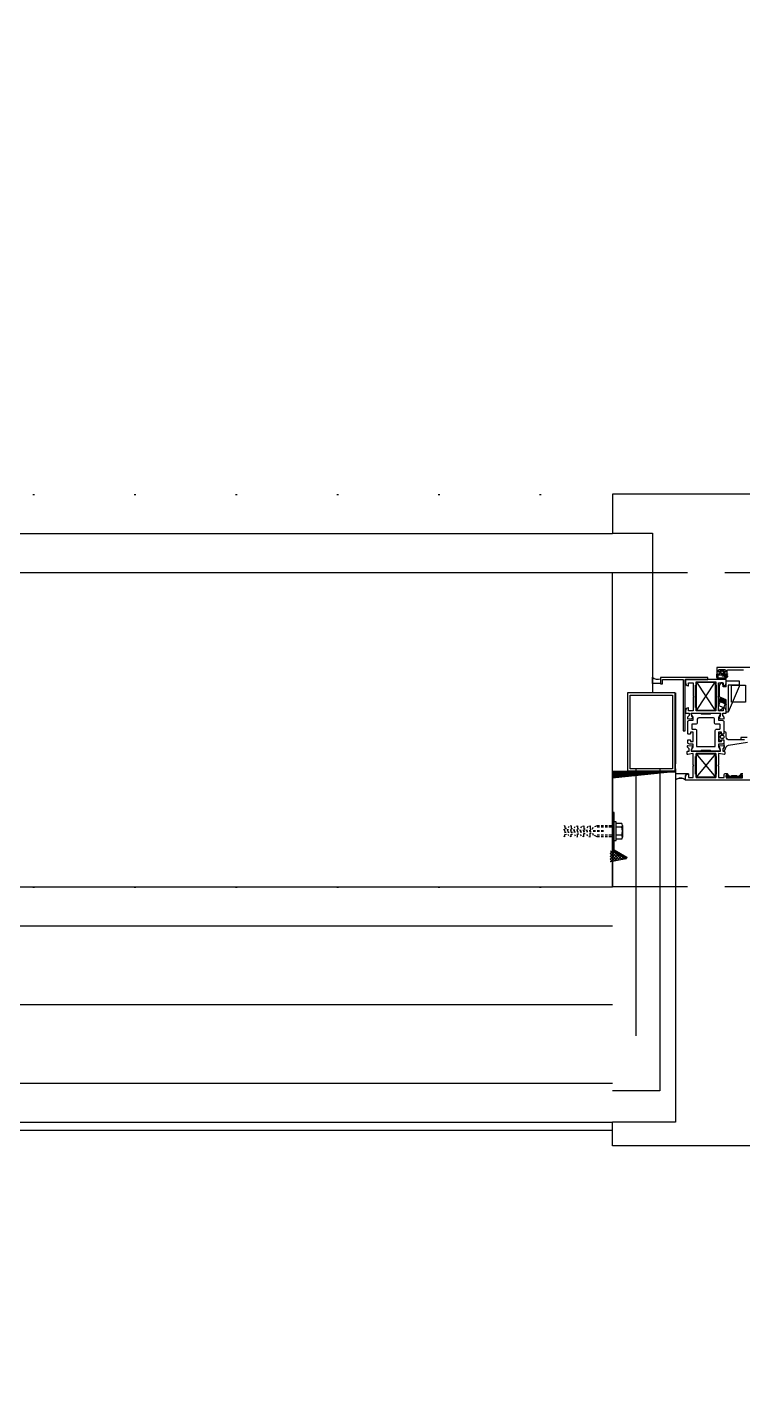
# Model space of a CAD drawing. Header units: inches. Extents: x 21 to 32698, y 13 to 3712.
# Drawn here: x 17144.5 to 17190, y 979.5 to 1066.8 of the extents above; entities that cross this region are included whole.
import ezdxf

# ---------------------------------------------------------------- set-up
doc = ezdxf.new("R2010")
doc.units = ezdxf.units.IN
doc.header["$MEASUREMENT"] = 0
doc.set_wipeout_variables(frame=1)
for name, pattern in [('DOT', [6.349999999999998, 0, -6.349999999999998]), ('HIDDEN', [9.524999999999995, 6.349999999999998, -3.174999999999998]), ('IMPORT-HIDDEN2', [47.625, 31.75, -15.875])]:
    doc.linetypes.add(name, pattern=pattern)
for name, color, linetype, lineweight in [('Z_MİM_-KM-BEAM-RAY', 8, 'DOT', 25), ('Z_MİM_-KM-GLAZ', 8, 'Continuous', 25), ('Z_MİM_-KM-GLAZ-CURT', 8, 'Continuous', 25), ('Z_MİM_-KM-IZO-THERMAL', 8, 'Continuous', 25), ('Z_MİM_-KM-IZO-THERMAL-ROCKWOOL', 8, 'BATTING', 25), ('Z_MİM_-KM-PAINT', 8, 'Continuous', 25), ('Z_MİM_-KM-RAY-1', 8, 'IMPORT-HIDDEN2', 25), ('Z_MİM_-KM-WALL', 8, 'Continuous', 25), ('Z_MİM_-KM-WALL-IZO-TERMAL', 8, 'Continuous', 25), ('Z_MİM_-KM-WALL-PLASTER', 8, 'Continuous', 25), ('Z_MİM_1', 8, 'Continuous', 25), ('Z_MİM_Aksesuar', 8, 'Continuous', 25), ('Z_MİM_aksesuar_k', 8, 'Continuous', 25), ('Z_MİM_AUDIT_D_040619093244-1', 8, 'Continuous', 25), ('Z_MİM_CELIK', 8, 'Continuous', 25), ('Z_MİM_fitiller_k', 8, 'Continuous', 25), ('Z_MİM_hatch_k', 8, 'Continuous', 25), ('Z_MİM_MYM_MEMBRAN_', 8, 'HIDDEN', 25), ('Z_MİM_PROFIL', 8, 'Continuous', 25), ('Z_MİM_yazı_numara_k', 8, 'Continuous', 25)]:
    doc.layers.add(name, color=color, linetype=linetype, lineweight=lineweight)
doc.layers.add('Z_MİM_-KM-WALL-TERMAL-PATTERN', color=8, linetype='BATTING', lineweight=25, plot=False)
doc.linetypes.add('BATTING', pattern='A,0.00254,-2.54,[134,ltypeshp.shx,S=2.54,R=0,X=-2.54,Y=0],-5.08,[134,ltypeshp.shx,S=2.54,R=180,X=2.54,Y=0],-2.54', length=10.16254)

# ---------------------------------------------------------------- blocks, each defined once
blk = doc.blocks.new('-KM_Kiriş İzi-2K')
at = {"layer": 'Z_MİM_-KM-BEAM-RAY'}
for p, q in [((1309.999227523803, 55.00018596649169), (2009.999752044678, 55.00018596649169)), ((1309.999227523803, 29.99991178512573), (2009.999752044678, 29.99991178512573))]:
    blk.add_line(p, q, dxfattribs=at)
blk = doc.blocks.new('*U276')
at = {"layer": 'Z_MİM_AUDIT_D_040619093244-1'}
for points in [[(6.988095061236889, -16.38308404159942), (6.886845061240818, -16.37933404159047)], [(6.968720061251588, -16.12495404158106), (6.89372006125086, -16.1499540415807)], [(6.999210061238044, -16.56642404158809), (6.937470061251588, -16.3812090415722)], [(7.048605061241687, -16.56460404158314), (6.949825061241424, -16.56826404158344)], [(6.968720061251588, -16.12495404158106), (6.968720061251588, -16.27580404158105)], [(6.968720061251588, -16.27580404158105), (7.062630061234812, -16.27978404157146)], [(7.19059506125086, -16.39058404157184), (7.089345061232961, -16.38683404158654)], [(7.196770061238566, -16.55910904158189), (7.139970061241911, -16.3887090415901)], [(7.246165061242208, -16.55728404158615), (7.147385061241947, -16.56094404158465)], [(7.218720061251588, -16.17495404158033), (7.168720061250495, -16.26245404157997)], [(7.393095061241181, -16.39808404159156), (7.291845061246931, -16.39433404158079)], [(7.368720061251223, -16.12495404158106), (7.293720061250495, -16.1499540415807)], [(7.394330061239087, -16.55178904158309), (7.342470061232233, -16.39620904158617)], [(7.44372506124273, -16.54996404158736), (7.344945061242468, -16.55362404158585)], [(7.368720061251223, -16.12495404158106), (7.368720061251223, -16.2927540415876)], [(7.368720061251223, -16.2927540415876), (7.457900061237522, -16.29653404157032)], [(7.595595061231505, -16.40558404158581), (7.494345061237254, -16.40183404160051)], [(7.641285061243253, -16.54264404158856), (7.542505061242991, -16.54630404158705)], [(7.59189006123961, -16.54447404157689), (7.544970061246202, -16.40370904158224)], [(7.568720061250131, -16.26245404157997), (7.618720061251223, -16.17495404158033)], [(7.693720061250131, -16.1499540415807), (7.76872006125086, -16.12495404158106), (7.76872006125086, -16.30970404159596), (7.853175061231012, -16.31328404159102)], [(7.798095061245476, -16.41308404158188), (7.696845061251223, -16.40933404157293)], [(7.838845061243772, -16.53532404158976), (7.740065061243512, -16.53898404159007)], [(7.789455061230909, -16.53715404157809), (7.747470061236525, -16.41120904160014)], [(8.000595061237618, -16.42058404159978), (7.899345061241548, -16.41683404159083)], [(8.036405061244295, -16.52800404159096), (7.937625061244034, -16.53166404159127)], [(7.987015061231431, -16.52983404157929), (7.949970061250495, -16.41870904157257)], [(8.01872006125086, -16.17495404158033), (7.968720061251588, -16.26245404157997)], [(8.093720061251588, -16.1499540415807), (8.168720061250497, -16.12495404158106), (8.168720061250497, -16.32664904158808), (8.248445061233722, -16.33002904157364)], [(8.203315061249667, -16.42808904158663), (8.102035061236165, -16.42433904160133)], [(8.234880061250808, -16.52065404157473), (8.135555061244302, -16.52433404158545)], [(8.184575061231952, -16.52251904157309), (8.152470061240821, -16.42620404159969)], [(8.405595061241911, -16.43557904159932), (8.30434506124584, -16.43182904159037)], [(8.431525061245338, -16.51336904158596), (8.332745061245078, -16.51702904158627)], [(8.382135061232473, -16.51519904157429), (8.354970061232963, -16.43370404157211)], [(8.418720061250497, -16.17495404158033), (8.368720061251222, -16.26245404157997)], [(8.493720061251222, -16.1499540415807), (8.568720061250133, -16.12495404158106), (8.568720061250133, -16.3435990415728), (8.64372006125086, -16.34677404158172)], [(8.608095061232232, -16.44307904157175), (8.506845061236163, -16.43932904158463)], [(8.62908506124586, -16.50604904158716), (8.530305061245599, -16.50970904158747)], [(8.579695061232997, -16.50787904157549), (8.557470061246931, -16.44120404159001)], [(8.718720061251588, -16.34995404158142), (8.76872006125086, -16.22495404158143)], [(8.918720061250498, -16.44995404157997), (8.76872006125086, -16.44995404157997)], [(8.918720061250498, -16.49995404158106), (8.76872006125086, -16.49995404158106)], [(9.018720061250859, -16.12495404158106), (8.842250061234155, -16.19554404157496)], [(9.168720061250497, -16.12495404158106), (9.018720061250859, -16.12495404158106)], [(9.168720061250497, -16.22495404158143), (9.018720061250859, -16.22495404158143)], [(9.168720061250497, -16.44995404157997), (9.018720061250859, -16.44995404157997)], [(9.168720061250497, -16.49995404158106), (9.018720061250859, -16.49995404158106)], [(9.418720061250497, -16.12495404158106), (9.268720061250859, -16.12495404158106)], [(9.418720061250497, -16.22495404158143), (9.268720061250859, -16.22495404158143)], [(9.418720061250497, -16.44995404157997), (9.268720061250859, -16.44995404157997)], [(9.418720061250497, -16.49995404158106), (9.268720061250859, -16.49995404158106)], [(6.968720061251588, -16.82495404157997), (6.89372006125086, -16.79995404158033)], [(6.968720061251588, -16.6741040415818), (7.062630061234812, -16.67012404158957)], [(6.968720061251588, -16.82495404157997), (6.968720061251588, -16.6741040415818)], [(7.218720061251588, -16.7749540415807), (7.168720061250495, -16.68745404158106)], [(7.368720061251223, -16.82495404157997), (7.293720061250495, -16.79995404158033)], [(7.368720061251223, -16.65715404159708), (7.457900061237522, -16.65337404159252)], [(7.368720061251223, -16.82495404157997), (7.368720061251223, -16.65715404159708)], [(7.568720061250131, -16.68745404158106), (7.618720061251223, -16.7749540415807)], [(7.693720061250131, -16.79995404158033), (7.76872006125086, -16.82495404157997), (7.76872006125086, -16.64020404158871), (7.853175061231012, -16.63662404159366)], [(8.01872006125086, -16.7749540415807), (7.968720061251588, -16.68745404158106)], [(8.168720061250497, -16.82495404157997), (8.093720061251588, -16.79995404158033)], [(8.168720061250497, -16.62325904157295), (8.248445061233722, -16.61987904158739)], [(8.168720061250497, -16.82495404157997), (8.168720061250497, -16.62325904157295)], [(8.418720061250497, -16.7749540415807), (8.368720061251222, -16.68745404158106)], [(8.493720061251222, -16.79995404158033), (8.568720061250133, -16.82495404157997), (8.568720061250133, -16.60630904158823), (8.64372006125086, -16.60312904158853)], [(8.718720061251588, -16.59995404158143), (8.76872006125086, -16.72495404158143)], [(9.018720061250859, -16.82495404157997), (8.842250061234155, -16.75436404158607)], [(9.168720061250497, -16.72495404158143), (9.018720061250859, -16.72495404158143)], [(9.168720061250497, -16.82495404157997), (9.018720061250859, -16.82495404157997)], [(9.418720061250497, -16.72495404158143), (9.268720061250859, -16.72495404158143)], [(9.418720061250497, -16.82495404157997), (9.268720061250859, -16.82495404157997)]]:
    blk.add_lwpolyline(points, dxfattribs=at)
blk.add_wipeout([(9.99999999948524, -36.50000000301726), (110.00000000017825, -36.50000000349739), (109.9999999998854, 5.000000004178261), (9.999999999730782, 5.0000000046584745)])
at = {"layer": 'Z_MİM_Aksesuar'}
h = blk.add_hatch(dxfattribs=at)
h.set_pattern_fill('ANSI37', color=256, angle=360, style=0)
h.set_pattern_definition([(314.9999999999999, (-166.5906689658641, -29.11996216687654), (-0.0883883476483185, -0.0883883476483184), []), (225, (-166.5906689658641, -29.11996216687654), (-0.0883883476483184, 0.0883883476483185), [])])
h.paths.add_polyline_path([(10.86602540340936, -18.23019908228706), (9.999999999616193, -17.73019908228706), (9.848249653645325, -17.73019908228706), (9.848249653645325, -18.42199098218587)])
at = {"layer": 'Z_MİM_PROFIL'}
h = blk.add_hatch(dxfattribs=at)
h.set_pattern_fill('ANSI37', color=256, scale=0.2, angle=180, style=0)
h.set_pattern_definition([(134.9999999999999, (-2516.230920537879, -9711.436882318068), (0.0176776695296637, 0.0176776695296637), []), (44.99999999999996, (-2516.230920537879, -9711.436882318068), (0.0176776695296637, -0.0176776695296637), [])])
h.paths.add_polyline_path([(9.999999999616193, -17.73019908228706), (10.86602540340936, -18.23019908228706), (10.91602540341046, -18.14359654190228), (10.09999999961656, -17.6724640553566), (10.09999999961656, -15.28082995260955), (9.999999999616193, -15.28082995260955)])
at = {"layer": 'Z_MİM_yazı_numara_k'}
h = blk.add_hatch(dxfattribs=at)
h.set_pattern_fill('LINE', color=256, scale=0.0375, angle=225, style=0)
h.set_pattern_definition([(225, (87.22890479439047, -3.975557205403667), (0.0033145630368119, -0.0033145630368119), [])])
edge = h.paths.add_edge_path()
edge.add_arc((17.32025220891955, -12.96620960847757), 0.0271368228285661, 0, 360)
for p, q in [((17.24231003508248, -6.896336446211747), (18.05231003509289, -6.896336446211747)), ((17.24231003508248, -7.28633644620207), (17.24231003508248, -6.896336446211747)), ((18.05231003509289, -6.896336446211747), (18.05231003509289, -7.006336446221424)), ((18.05231003509289, -6.896336446211747), (18.05231003509289, -7.261336446202434)), ((16.89022882123754, -7.026970485573868), (16.78731003510256, -7.185089070651187)), ((16.78731003510256, -7.185089070651187), (16.78731003510256, -7.910807168854475)), ((16.9859119906032, -7.015608392094902), (16.91118132720658, -7.015608392094902)), ((17.04231003508357, -7.28633644620207), (17.01071291197513, -7.037459693964803)), ((17.24231003508248, -7.28633644620207), (17.04231003508357, -7.28633644620207)), ((17.35231003509216, -7.166336446230374), (17.35231003509216, -8.896336446211748)), ((18.05231003509289, -7.166336446230374), (17.35231003509216, -7.166336446230374)), ((18.05231003509289, -7.261336446202434), (17.35231003509216, -8.896336446211748)), ((16.85916694199477, -8.221181364332764), (16.74430273419057, -8.46552991405882)), ((17.06105085422132, -8.614427961244688), (16.74430273419057, -8.46552991405882)), ((16.77504989662519, -8.81147732625071), (16.74430273419057, -8.46552991405882)), ((16.7724623643262, -8.150418034193747), (16.81708846759829, -8.14615202343451)), ((16.79581731799408, -8.191401754899957), (16.7724623643262, -8.150418034193747)), ((16.77504989662519, -8.81147732625071), (17.06105085422132, -8.614427961244688)), ((17.24231003508248, -8.105608392109602), (16.78731003510256, -7.910807168854475)), ((16.79373351390859, -8.105168302751949), (16.83835961718068, -8.100902292014537)), ((16.81708846759829, -8.14615202343451), (16.79373351390859, -8.105168302751949)), ((17.23926468604986, -8.399859020927792), (16.79581731799408, -8.191401754899957)), ((16.79581731799408, -8.191401754899957), (17.24231003508248, -8.325343576724876)), ((16.81500466351281, -8.059918571331973), (16.8596307667849, -8.055652560594567)), ((16.83835961718068, -8.100902292014537), (16.81500466351281, -8.059918571331973)), ((17.24231003508248, -8.273712785935672), (16.81708846759829, -8.14615202343451)), ((16.83627581311703, -8.014668839888357), (16.88090191636547, -8.01040282912912)), ((16.8596307667849, -8.055652560594567), (16.83627581311703, -8.014668839888357)), ((16.83835961718068, -8.100902292014537), (17.24231003508248, -8.222081995148287)), ((16.85754696269941, -7.969419108446557), (16.90217306596968, -7.965153097709148)), ((16.88090191636547, -8.01040282912912), (16.85754696269941, -7.969419108446557)), ((16.8596307667849, -8.055652560594567), (17.24132372284657, -8.170155323924732)), ((16.88090191636547, -8.01040282912912), (17.24136506562899, -8.11853693542001)), ((16.90217306596968, -7.965153097709148), (16.89389481150465, -7.956439794855428)), ((16.9425099958371, -7.977253635225892), (16.90217306596968, -7.965153097709148)), ((17.17591506204917, -8.370079411494983), (17.06105085422132, -8.614427961244688)), ((17.24231003508248, -8.393380705033662), (17.23926468604986, -8.399859020927792)), ((17.24231003508248, -8.896336446211748), (17.24231003508248, -8.105608392109602)), ((17.35231003509216, -8.896336446211748), (17.24231003508248, -8.896336446211748))]:
    blk.add_line(p, q)
for points in [[(9.999999999663483, -19.99999999881037), (9.999999999663483, 1.1896333e-09)], [(13.0537952697905, -6.764644661148835), (13.0537952697905, -7.070515506316937)], [(13.0537952697905, -7.070515506316937), (12.54483380601232, -7.070515506316937)], [(14.83564243141518, -12.82070126654433), (14.00279830810177, -12.82070126654433)]]:
    blk.add_lwpolyline(points)
blk.add_lwpolyline([(13.0537952697905, -7.070515506316937), (12.54483380601232, -7.070515506316937), (12.54483380601232, -6.66870911642762, 0.2915344298112559), (13.0537952697905, -6.764644661217956, 0.2915344298112559)], format="xyb")
for points in [[(16.81231003510402, -8.965608386390144, -0.4142135623732619), (16.85231003510489, -9.005608386405571), (16.85231003510489, -9.034364829862154, -0.1316524975871452), (16.84829079722476, -9.049364829852475), (16.79272455394493, -9.145608386395892), (16.75838698665211, -9.205082797559935, 0.1316524975870652), (16.74231003510795, -9.265082797568525), (16.74231003510795, -9.38560838638658, 0.4142135623730118), (16.76231003510293, -9.405608386405207), (16.99231003510795, -9.405608386405207, -0.4142135623731618), (17.09231003510831, -9.505608386405571), (17.09231003510831, -10.25005603490716, -0.2360679774994211), (17.07231003511333, -10.28560838638621), (16.95231003510525, -10.28560838638621, -0.4142135623733449), (16.93231003511028, -10.26560838639123), (16.93231003511028, -10.16560838639087), (16.74231003510795, -10.16560838639087), (16.74231003510795, -10.46560838639014), (16.74231003510795, -10.76560838639123), (16.93231003511028, -10.76560838639123), (16.93231003511028, -10.66560838639087, -0.4142135623735113), (16.95231003510525, -10.64560838639589), (17.07231003511333, -10.64560838639589, -0.4142135623730951), (17.09231003510831, -10.66560838639087), (17.09231003510831, -10.82560838639982, -0.4142135623731449), (16.99231003510795, -10.92560838640018), (16.76231003510293, -10.92560838640018, 0.414213562373095), (16.74231003510795, -10.94560838639516), (16.74231003510795, -11.06613397523505, 0.1316524975878021), (16.75838698665211, -11.1261339752218), (16.79272455394493, -11.18560838638585), (16.84829079722476, -11.28185194292926, -0.1316524975877924), (16.85231003510489, -11.29685194291959), (16.85231003510489, -11.32560838639982, -0.4142135623733866), (16.81231003510402, -11.3656083863916), (16.27231003511224, -11.3656083863916), (16.24231003510795, -11.33560838638548), (15.64231003510758, -11.33560838638548), (15.61231003510329, -11.3656083863916), (15.07231003511333, -11.3656083863916, -0.4142135623731049), (15.03231003511064, -11.32560838639982), (15.03231003511064, -11.29685194291959, -0.1316524975874051), (15.03632927299077, -11.28185194292926), (15.09189551625968, -11.18560838638585), (15.12623308356342, -11.1261339752218, 0.1316524975872562), (15.14231003510758, -11.06613397523505), (15.14231003510758, -10.94560838639516, 0.4142135623728453), (15.1223100351126, -10.92560838640018), (14.89231003510758, -10.92560838640018, -0.4142135623731784), (14.79231003510722, -10.82560838639982), (14.79231003510722, -10.66560838639087, -0.4142135623730951), (14.81231003510402, -10.64560838639589), (14.93231003511026, -10.64560838639589, -0.4142135623731783), (14.95231003510525, -10.66560838639087), (14.95231003510525, -10.76560838639123), (15.14231003510758, -10.76560838639123), (15.14231003510758, -10.46560838639014), (15.14231003510758, -10.16560838639087), (14.95231003510525, -10.16560838639087), (14.95231003510525, -10.26560838639123, -0.4142135623733447), (14.93231003511026, -10.28560838638621), (14.81231003510402, -10.28560838638621, -0.2360679774991102), (14.79231003510722, -10.25005603490716), (14.79231003510722, -9.505608386405571, -0.4142135623730951), (14.89231003510758, -9.405608386405207), (15.1223100351126, -9.405608386405207, 0.4142135623730951), (15.14231003510758, -9.38560838638658), (15.14231003510758, -9.265082797568525, 0.1316524975876276), (15.12623308356342, -9.205082797559935), (15.09189551625968, -9.145608386395892), (15.03632927299077, -9.049364829852475, -0.1316524975877682), (15.03231003511064, -9.034364829862154), (15.03231003511064, -9.005608386405571, -0.4142135623731831), (15.07231003511333, -8.965608386390144), (15.61231003510329, -8.965608386390144), (15.64231003510758, -8.995608386396256), (16.24231003510795, -8.995608386396256), (16.27231003511224, -8.965608386390144)], [(16.59231003510831, -9.655608386405207, -0.4142135623731618), (16.49231003510795, -9.555608386404842), (16.49231003510795, -9.3456083863948, 0.4142135623730951), (16.39231003510758, -9.245608386396256), (15.49231003510795, -9.245608386396256, 0.4142135623730951), (15.39231003510758, -9.3456083863948), (15.39231003510758, -9.555608386404842, -0.4142135623731618), (15.29231003510722, -9.655608386405207), (15.06231003510402, -9.655608386405207, 0.4142135623734279), (15.04231003510722, -9.675608386400183), (15.04231003510722, -9.945608386395161, 0.4142135623732616), (15.06231003510402, -9.965608386390144), (15.24231003510795, -9.965608386390144, -0.4142135623731284), (15.34231003510831, -10.0656083863905), (15.34231003510831, -11.06560838639051, 0.4142135623731784), (15.36231003510329, -11.08560838638549), (16.52231003511224, -11.08560838638549, 0.4142135623734279), (16.54231003510722, -11.06560838639051), (16.54231003510722, -10.0656083863905, -0.4142135623731284), (16.64231003510758, -9.965608386390144), (16.82231003511333, -9.965608386390144, 0.4142135623734279), (16.84231003510831, -9.945608386395161), (16.84231003510831, -9.675608386400183, 0.4142135623734279), (16.82231003511333, -9.655608386405207)], [(14.64816696227717, -13.20975052187894, -0.19891236459489), (14.64230909805701, -13.19560838644246), (14.64230909805701, -13.01449382461031, -0.3428042213338741), (14.79286777488414, -12.82070126654433), (14.00279830810177, -12.82070126654433), (14.00279830810177, -13.22250765643365, -0.3843507996331954)]]:
    blk.add_lwpolyline(points, format="xyb", close=True)
for points in [[(16.5723119092363, -12.84560838644209), (16.6023119092406, -12.84560838644209), (16.6023119092406, -11.7256083864231), (16.5723119092363, -11.7256083864231), (16.5723119092363, -11.52560838642419), (15.9423100351305, -11.52560838642419), (15.31230816100287, -11.52560838642419), (15.31230816100287, -11.7256083864231), (15.28230816099858, -11.7256083864231), (15.28230816099858, -12.84560838644209), (15.31230816100287, -12.84560838644209), (15.31230816100287, -13.04560838644282), (15.9423100351305, -13.04560838644282), (16.5723119092363, -13.04560838644282)], [(17.59231003510831, -13.02060838644137), (17.54231003510722, -13.06060838643314), (17.44231003510867, -13.06060838643314), (17.39231003510758, -13.02060838644137), (17.24231003510795, -13.02060838644137), (17.24231003510795, -12.92060838644282), (17.39231003510758, -12.92060838644282), (17.44231003510867, -12.96060838643278), (17.54231003510722, -12.96060838643278), (17.59231003510831, -12.92060838644282), (17.89231003510758, -12.92060838644282), (17.94231003510867, -12.96060838643278), (18.04231003510722, -12.96060838643278), (18.09231003510831, -12.92060838644282), (18.24231003510795, -12.92060838644282), (18.24231003510795, -13.02060838644137), (18.09231003510831, -13.02060838644137), (18.04231003510722, -13.06060838643314), (17.94231003510867, -13.06060838643314), (17.89231003510758, -13.02060838644137)]]:
    blk.add_lwpolyline(points, close=True)
for centre, radius, start, end in [((12.87459017500077, -6.317321273938417), 0.4818845076887063, 226.3609686755384, 291.8318498833288), ((16.91118132720658, -7.040608392096358), 0.025, 90.00000000000006, 146.9400498770577), ((16.9859119906032, -7.040608392096358), 0.025, 7.235500553136487, 90.00000000000006), ((14.332554677183, -13.57389549915568), 0.4818845079159533, 49.08382230065853, 133.6390313198535)]:
    blk.add_arc(centre, radius, start, end)
at = {"layer": 'Z_MİM_-KM-GLAZ-CURT'}
for points in [[(109.9999999998854, 2.500000004178247), (109.9999999998854, 5.000000004178247), (9.999999999732607, 5.000000004658446), (9.999999999732607, 2.500000004658445)], [(110.0000000001764, -34.99999999840431), (110.0000000001764, -36.50000000349748), (9.99999999948524, -36.50000000301729), (9.99999999948524, -35.00000000255163)]]:
    blk.add_lwpolyline(points, dxfattribs=at)
at = {"layer": 'Z_MİM_-KM-RAY-1', "ltscale": 0.15}
for points in [[(9.999999999663483, 1.1896333e-09), (110.00000000006, 1.1896475e-09)], [(9.999999999616193, -20.00000000328144), (110.0000000000127, -20.00000000328143)]]:
    blk.add_lwpolyline(points, dxfattribs=at)
at = {"layer": 'Z_MİM_-KM-WALL'}
blk.add_line((9.999999999849024, -19.99999999881037), (9.999999999663483, 1.1896333e-09), dxfattribs=at)
at = {"layer": 'Z_MİM_-KM-WALL-IZO-TERMAL', "ltscale": 1.5}
blk.add_lwpolyline([(13.00000005473885, -12.50000001088777), (13.00000005473886, -32.99999999866193), (9.99999999948524, -32.99999999877417)], dxfattribs=at)
at = {"layer": 'Z_MİM_-KM-WALL-PLASTER', "ltscale": 1.5}
for points in [[(9.999999999941792, 2.500000003052278), (12.54203555261483, 2.500000003052278), (12.54203555262757, -7.64999290222657)], [(14.00000005501715, -12.50000001088891), (14.00000005501716, -34.99999999859759), (9.99999999948524, -34.99999999875468)]]:
    blk.add_lwpolyline(points, dxfattribs=at)
at = {"layer": 'Z_MİM_-KM-WALL-TERMAL-PATTERN', "ltscale": 0.13}
blk.add_line((11.5000000547443, -29.49999999349255), (11.5000000547443, -12.50000002355317), dxfattribs=at)
at = {"layer": 'Z_MİM_1'}
blk.add_line((14.64816789958422, -7.126973173486462), (14.61537133907768, -7.148899923915435), dxfattribs=at)
at = {"layer": 'Z_MİM_Aksesuar'}
blk.add_line((10.86602540340936, -18.23019908228706), (9.848249653645325, -18.42199098218587), dxfattribs=at)
at = {"layer": 'Z_MİM_aksesuar_k'}
for p, q in [((15.34230816098352, -8.785608386433509), (16.54231190923201, -6.985608386432417)), ((15.34230816098352, -6.985608386432417), (16.54231190923201, -8.785608386433509)), ((16.55231190924132, -11.54560838644282), (15.33230816099785, -13.02560838642419)), ((15.33230816099785, -11.54560838644282), (16.55231190924132, -13.02560838642419)), ((15.33230816099785, -11.54560838644282), (16.55231190924132, -13.02560838642419)), ((16.55231190924132, -11.54560838644282), (15.33230816099785, -13.02560838642419))]:
    blk.add_line(p, q, dxfattribs=at)
for points in [[(15.34230816098352, -8.785608386433509), (15.34230816098352, -6.985608386432417), (16.54231190923201, -6.985608386432417), (16.54231190923201, -8.785608386433509)], [(15.33230816099785, -11.54560838644282), (16.55231190924132, -11.54560838644282), (16.55231190924132, -13.02560838642419), (15.33230816099785, -13.02560838642419)], [(16.55231190924132, -11.54560838644282), (15.33230816099785, -11.54560838644282), (15.33230816099785, -13.02560838642419), (16.55231190924132, -13.02560838642419)]]:
    blk.add_lwpolyline(points, close=True, dxfattribs=at)
at = {"layer": 'Z_MİM_AUDIT_D_040619093244-1'}
for p, q in [((10.58121723068143, -15.97495404158143), (10.23121723068288, -15.97495404158143)), ((10.58121723068143, -16.22495404158143), (10.23121723068288, -16.22495404158143)), ((10.63121723068252, -16.09995404158143), (10.63121723068252, -16.84995404158143)), ((10.58121723068143, -16.72495404158143), (10.23121723068288, -16.72495404158143)), ((10.58121723068143, -16.97495404158142), (10.23121723068288, -16.97495404158142))]:
    blk.add_line(p, q, dxfattribs=at)
blk.add_lwpolyline([(9.999999999616193, -17.73019908228706), (10.86602540340936, -18.23019908228706), (10.91602540341046, -18.14359654190228), (10.09999999961656, -17.6724640553566), (10.09999999961656, -15.28082995260955), (9.999999999616193, -15.28082995260955)], close=True, dxfattribs=at)
for points in [[(9.668720061250497, -16.12495404158106), (9.518720061250859, -16.12495404158106)], [(9.668720061250497, -16.22495404158143), (9.518720061250859, -16.22495404158143)], [(9.918720061250497, -16.12495404158106), (9.768720061250859, -16.12495404158106)], [(9.918720061250497, -16.22495404158143), (9.768720061250859, -16.22495404158143)], [(9.956217230681432, -16.12495404158106), (9.806217230681797, -16.12495404158106)], [(9.956217230681432, -16.22495404158143), (9.806217230681797, -16.22495404158143)], [(9.985212016908918, -16.12495404158106), (9.83521201690928, -16.12495404158106)], [(9.985212016908918, -16.22495404158143), (9.83521201690928, -16.22495404158143)], [(10.13121723068252, -17.07495404157997), (10.23121723068288, -17.07495404157997), (10.23121723068288, -15.87495404158106), (10.13121723068252, -15.87495404158106)], [(9.668720061250497, -16.72495404158143), (9.518720061250859, -16.72495404158143)], [(9.668720061250497, -16.82495404157997), (9.518720061250859, -16.82495404157997)], [(9.918720061250497, -16.72495404158143), (9.768720061250859, -16.72495404158143)], [(9.918720061250497, -16.82495404157997), (9.768720061250859, -16.82495404157997)], [(9.956217230681432, -16.72495404158143), (9.806217230681797, -16.72495404158143)], [(9.956217230681432, -16.82495404157997), (9.806217230681797, -16.82495404157997)], [(9.985212016908918, -16.72495404158143), (9.83521201690928, -16.72495404158143)], [(9.985212016908918, -16.82495404157997), (9.83521201690928, -16.82495404157997)]]:
    blk.add_lwpolyline(points, dxfattribs=at)
for centre, radius, start, end in [((10.44996723068289, -16.09995404158143), 0.1812499999999943, 316.3971810407689, 43.60281895923107), ((9.981217230682887, -16.47495404158142), 0.65, 337.3801350318526, 22.61986496814745), ((10.44996723068289, -16.84995404158143), 0.1812499999999943, 316.3971810407689, 43.60281895923107)]:
    blk.add_arc(centre, radius, start, end, dxfattribs=at)
at = {"layer": 'Z_MİM_CELIK', "linetype": 'Continuous'}
blk.add_lwpolyline([(10.96774928742161, -12.64999290222657), (10.96774928742161, -7.64999290222657), (13.96774928742161, -7.64999290222657), (13.96774928742161, -12.64999290222657), (10.96774928742161, -12.64999290222657)], dxfattribs=at)
blk.add_lwpolyline([(11.11774928742125, -12.49999290222511), (11.11774928742125, -7.799992902226207), (13.81774928742197, -7.799992902226207), (13.81774928742197, -12.49999290222511)], close=True, dxfattribs=at)
at = {"layer": 'Z_MİM_fitiller_k'}
blk.add_line((17.24231003508248, -6.896336446211747), (18.02231003508859, -6.896336446211747), dxfattribs=at)
for points in [[(16.84601984761684, -6.425608386423832), (16.84601984761684, -6.335341386960847), (16.80600575899734, -6.335341386960847, -0.715975694295998), (16.7938047837888, -6.299494109440259), (16.91035479295169, -6.209761108875667, -0.1655176740834616), (16.92255576811294, -6.20560838645177), (17.01948392500162, -6.20560838645177, -0.1655176740834594), (17.03168490014103, -6.209761108875667), (17.14823490932576, -6.299494109440259, -0.7159756942959975), (17.13603393411722, -6.335341386960847), (17.09601984761684, -6.335341386960847), (17.09601984761684, -6.425608386423832, 0.414213562373761), (17.11601984761182, -6.445608386442457), (17.29601984761757, -6.445608386442457, -0.4142135623730951), (17.31601984761255, -6.465608386437437, -0.4142135623726955), (17.26601984761146, -6.51560838643671), (17.10473351822656, -6.51560838643671, -0.1962615682792799), (17.06974080761028, -6.501322672142108, 1.871961859898709), (17.06360342027255, -6.533999285402371, -0.1480780811280966), (17.0924088902957, -6.530822046821397, -0.0006343350210416), (17.09253358230489, -6.530845437477167), (17.28849420945152, -6.567862622903687, -0.5944865116576282), (17.31540934012264, -6.651487861665357), (17.23571745208028, -6.735111668936937), (17.04391992310593, -6.801152854317463), (16.75156398375475, -6.798669164090809), (16.6633891911897, -6.722722631131532, -0.2183144970098696), (16.64601984761612, -6.684838066177674), (16.64601984761612, -6.465608386437437, -0.4142135623729287), (16.66601984761291, -6.445608386442457), (16.82601984762186, -6.445608386442457, 0.4142135623727621)], [(17.2485860120687, -6.647566151850682), (17.19680595055251, -6.674476525697157), (17.03249515438983, -6.731053269979369), (16.79613277956014, -6.729045269310502, -0.1774617136563931), (16.7639268794519, -6.716931638491572), (16.74748913074836, -6.702773510196478, 0.1750456677981247), (16.71575183840104, -6.690666056794711, -0.6298062520605755), (16.70450157878986, -6.666059628079878, 0.0005234067189328), (16.70448148676223, -6.666083764073832, 0.1750448558318803), (16.71601984761219, -6.634135331956699), (16.71601984761219, -6.51560838643671), (16.89675392852587, -6.51560838643671, 0.1962615682788122), (16.93174663914397, -6.501322672142108, -0.664494697737288), (16.96574372336726, -6.51560838643671), (16.96574372336726, -6.536693454438122, 0.3605289811329165), (17.0064628035725, -6.585824549754747), (17.20532405259655, -6.623389665943236, 0.267949192432615), (17.22419974721924, -6.616778451807463, -1.211390954128811)], [(16.94408643212591, -6.274535516507952, -0.2923544271904933), (16.99795325994091, -6.274535516227826), (17.0267932131137, -6.292974491554545, -0.2558587844405164), (17.03601984760826, -6.309824850501157), (17.03601984760826, -6.425608386423832, -0.4142135623735947), (17.01601984761146, -6.445608386442457), (16.92601984762223, -6.445608386442457, -0.4142135623729287), (16.90601984762543, -6.425608386423832), (16.90601984762543, -6.30982484952436, -0.2558587826855968), (16.91524648200356, -6.292974490670516)], [(16.86031002162053, -10.48761036046561), (16.86031002162053, -10.48761052652115, 0.4142128141114177), (16.92531002163377, -10.55261036045702), (17.03731003608118, -10.55261036045702, 0.4142137214664749), (17.10231003607259, -10.48761032516812), (17.10230992310244, -10.44360616358243, 0.4142128104179171), (17.03730992311102, -10.37860633046146), (16.92530990866544, -10.37860633046146, 0.4142137214709829), (16.86030990865038, -10.44360636575037)]]:
    blk.add_lwpolyline(points, format="xyb", close=True, dxfattribs=at)
blk.add_lwpolyline([(17.57231003511333, -8.265608392073077), (17.57231003511333, -7.165608392072713), (18.47231003511297, -7.165608392072713), (18.47231003511297, -8.265608392073077)], close=True, dxfattribs=at)
for points in [[(18.38963268387123, -10.66441484512505), (17.44231003510867, -10.66441484512505, -0.4142135623730862), (17.24231003510795, -10.46441484512614), (17.24231003510795, -10.23460641284326, 0.4142135623732617), (17.14231003510758, -10.1346064128429), (17.11231003510329, -10.1346064128429, 0.4142135623746352), (17.09231003510831, -10.15460641283788), (17.09231003510831, -10.26460641282391, -0.4142135623670599), (17.07231003511333, -10.28460641284253), (16.91231003510256, -10.28460641284253), (16.91231003510256, -10.23355093965982, 0.6128139289245375), (16.88055371178416, -10.21737104900966), (16.79736377743029, -10.28842471409369, 0.2194018719653053), (16.76231003510293, -10.36446406980757), (16.76231003510293, -10.56675270306731, 0.2194018750870244), (16.79736377833978, -10.64279205952515), (16.88055369762696, -10.71384571005909, 0.6128139207257216), (16.91231002059794, -10.69766581910515), (16.91231002059794, -10.64661044282728), (17.07231003511333, -10.64661044282728, -0.4142135623731368), (17.09231003510831, -10.6666104428459), (17.09231003510831, -11.14221097607877, -0.1754523787611913), (17.0691321630693, -11.20622941604596), (17.02694654657534, -11.2568521558296, 0.1754523787614075), (17.02231097218646, -11.26965584382195), (17.02231097218646, -11.3444148451308, 0.4142135623730951), (17.04231097218144, -11.36441484512578), (17.05714068698762, -11.36441484512578, 0.2933329153560253), (17.14805891923242, -11.30605467038548), (17.23914013290414, -11.10718392859961, -0.2523722057577118), (17.39059945742701, -10.99278396619228), (18.59315930569573, -10.80798833523657, 0.9384669523134814)], [(18.56839951509209, -10.49560838665091), (18.22060150284778, -10.49560838665091, 0.9999999999999998), (18.22060150284778, -10.62335605434963), (18.41053837653817, -10.64331922419113)]]:
    blk.add_lwpolyline(points, format="xyb", dxfattribs=at)
at = {"layer": 'Z_MİM_hatch_k'}
blk.add_lwpolyline([(21.57231003511333, -6.045608386442822), (16.66231003512621, -6.045608386442822, 0.4142135623730534), (16.64231003513123, -6.0656083864378), (16.64231003513123, -6.445608386442457), (16.77906521381373, -6.445608386442457, 0.3129018860482676), (16.82589882327738, -6.413118755490343), (16.84104347889842, -6.372612534065396, 0.5233430778442015), (16.82231003511333, -6.345608386442093), (16.76231003512657, -6.345608386442093, -0.4142135623730534), (16.74231003513159, -6.325608386423467), (16.74231003513159, -6.235608386432417, -0.4142135623730951), (16.79231003513087, -6.185608386433144), (17.15231003511689, -6.185608386433144, -0.4142135623731284), (17.20231003511799, -6.235608386432417), (17.20231003511799, -6.325608386423467, -0.4142135623730534), (17.18231003512119, -6.345608386442093), (17.1223100351126, -6.345608386442093, 0.5233430778442651), (17.10357659132751, -6.372612534065396), (17.11872124694855, -6.413118755490343, 0.3129018860482702), (17.1655548564122, -6.445608386442457), (17.30231003511653, -6.445608386442457), (17.30231003511653, -6.225608386423103, -0.4142135623729704), (17.32231003511333, -6.20560838645177), (18.33623594087112, -6.20560838645177, -0.2005918409503813)], format="xyb", dxfattribs=at)
at = {"layer": 'Z_MİM_MYM_MEMBRAN_', "ltscale": 20, "const_width": 0.08}
blk.add_lwpolyline([(14.02663396035859, -7.649992906626707), (14.00758249189312, -12.70260324585068), (13.60758249189348, -12.70260324585068), (9.999999999698044, -12.70260324587433), (9.999999999616193, -20.00000000328144), (9.999999999616193, -19.99999999881037)], dxfattribs=at)
at = {"layer": 'Z_MİM_PROFIL'}
for points in [[(16.05633215332273, -6.8156083864378), (16.05633215332273, -6.695608386442457), (13.05633215332273, -6.695608386442457), (13.05633215332273, -7.095608386442093), (13.17633215331807, -7.095608386442093), (13.17633215331807, -6.8156083864378), (14.49633215332505, -6.8156083864378), (14.49633215332505, -10.07719358843495), (14.6163321533204, -10.07719358843495), (14.6163321533204, -6.8156083864378)], [(15.31230816097923, -8.605608386427761), (15.28230816097493, -8.605608386427761), (15.28230816097493, -7.165608386438164), (15.31230816097923, -7.165608386438164), (15.31230816097923, -6.965608386437437), (15.94231003510867, -6.965608386437437), (16.5723119092363, -6.965608386437437), (16.5723119092363, -7.165608386438164), (16.6023119092406, -7.165608386438164), (16.6023119092406, -8.605608386427761), (16.5723119092363, -8.605608386427761), (16.5723119092363, -8.805608386428489), (15.94231003510867, -8.805608386428489), (15.31230816097923, -8.805608386428489)], [(15.31230816097923, -11.52560838640055), (15.94231003510867, -11.52560838640055), (16.5723119092363, -11.52560838640055), (16.5723119092363, -11.72560838639945), (16.6023119092406, -11.72560838639945), (16.6023119092406, -12.84560838641844), (16.5723119092363, -12.84560838641844), (16.5723119092363, -13.04560838641917), (15.94231003510867, -13.04560838641917), (15.31230816097923, -13.04560838641917), (15.31230816097923, -12.84560838641844), (15.28230816097493, -12.84560838641844), (15.28230816097493, -11.72560838639945), (15.31230816097923, -11.72560838639945)], [(16.57231190925995, -11.5256083863769), (15.9423100351305, -11.5256083863769), (15.31230816100287, -11.5256083863769), (15.31230816100287, -11.72560838637763), (15.28230816099858, -11.72560838637763), (15.28230816099858, -12.8456083863948), (15.31230816100287, -12.8456083863948), (15.31230816100287, -13.04560838639553), (15.9423100351305, -13.04560838639553), (16.57231190925995, -13.04560838639553), (16.57231190925995, -12.8456083863948), (16.60231190926424, -12.8456083863948), (16.60231190926424, -11.72560838637763), (16.57231190925995, -11.72560838637763)]]:
    blk.add_lwpolyline(points, close=True, dxfattribs=at)
blk.add_lwpolyline([(14.64231003510758, -7.016722948219451, 0.3819660112502643), (14.82008781288277, -7.215484546239151, 0.4472135954991094), (14.84231003510831, -7.19560838641881), (14.84231003510831, -7.01560838643671), (15.14230816098461, -7.01560838643671), (15.14230816098461, -7.885608386410224), (15.1723081609889, -7.915608386438164), (15.14230816098461, -7.94560838641881), (15.14230816098461, -8.815608386437802), (14.84230909805774, -8.815608386437802), (14.84230909805774, -8.635608386410222, 0.4472135954974505), (14.8200868758322, -8.615732226635359, 0.3819660112500162), (14.64230909805701, -8.814493824609587), (14.64230909805701, -8.965608386437438), (14.8723100351126, -8.965608386437438), (14.8723100351126, -9.095608386418448), (14.77926339672012, -9.207264352495242, 0.175452378762651), (14.77231003511224, -9.22646988448467), (14.77231003511224, -9.285592888643789, 0.4400105308895811), (14.80492470739045, -9.315478729571607), (15.04512025645999, -9.294464342014164, 0.1763269807109569), (15.05751927722667, -9.288682583670363), (15.09656021827322, -9.249641642623814, 0.5731460966485667), (15.08758228516308, -9.216315813244348), (15.0594269497742, -9.208771613866688), (15.00231003511726, -8.995608386418084), (15.00231003511726, -8.975608386423104, -0.8430389969828516), (15.06059430634559, -8.965608386413791), (15.94231003510867, -8.965608386413791), (16.82402576386994, -8.965608386413791, -0.8430389969828516), (16.88231003512192, -8.975608386423104), (16.88231003512192, -8.995608386418084), (16.82519312046497, -9.208771613866688), (16.7970377850761, -9.216315813244348, 0.5731460966483019), (16.7880598519423, -9.249641642623814), (16.82710079298886, -9.288682583670363, 0.1763269807109572), (16.83949981375554, -9.294464342014164), (17.07969536282689, -9.315478729571607, 0.4400105308898066), (17.11231003510329, -9.285592888643789), (17.11231003510329, -9.22646988448467, 0.1754523787626507), (17.10535667349541, -9.207264352495242), (17.01231003510293, -9.095608386418448), (17.01231003510293, -8.965608386437438), (17.24231097218217, -8.965608386437438), (17.24231097218217, -8.814493824609587, 0.3819660112499838), (17.06453319440697, -8.615732226635359, 0.4472135954974504), (17.04231097218144, -8.635608386410222), (17.04231097218144, -8.815608386437802), (16.74231190925457, -8.815608386437802), (16.74231190923092, -7.94560838641881), (16.71231190922663, -7.915608386438164), (16.74231190923092, -7.885608386410224), (16.74231190923092, -7.01560838643671), (17.04231003510722, -7.01560838643671), (17.04231003510722, -7.19560838641881, 0.4472135954991094), (17.06453225733276, -7.215484546239151, 0.3819660112502643), (17.24231003510795, -7.016722948219451), (17.24231003510795, -6.835608386409133, 0.4142135623730951), (17.22231003511297, -6.8156083864378), (15.94231003510867, -6.8156083864378), (14.66231003510256, -6.8156083864378, 0.4142135623729287), (14.64231003510758, -6.835608386409133)], format="xyb", close=True, dxfattribs=at)
blk.add_lwpolyline([(19.42231003511188, -13.21560838641379), (14.66230909805381, -13.21560838641379, -0.414213562373428), (14.64230909805701, -13.19560838644246), (14.64230909805701, -13.01449382463214, -0.3819660112501128), (14.8200868758322, -12.81573222661244, -0.4472135954988337), (14.84230909805774, -12.83560838643278), (14.84230909805774, -13.04560838644282), (15.14230816100826, -13.04560838644282), (15.14230816100826, -12.31560651229118), (15.17230628686593, -12.28560838643351), (15.14230816100826, -12.25561026055219), (15.14230816100826, -11.55036330050642, 0.4610063144276471), (15.11917947169422, -11.53060953370185), (14.7885664766618, -11.58297348790618, -0.4610063144275494), (14.74230909805737, -11.5434659542734), (14.74230909805737, -11.42197013916301, -0.3689194771094393), (14.77605171945834, -11.38246260555205), (14.8723100351126, -11.36721678608772), (14.8723100351126, -11.23560838640877), (14.77926339674377, -11.12395242033379, -0.1754523787632309), (14.77231003513589, -11.10474688834254), (14.77231003513589, -11.04562388420889, -0.4400105308899191), (14.80492470741228, -11.01573804325743), (15.04512025648364, -11.03675243081305, -0.1763269807107753), (15.05751927725032, -11.04253418915685), (15.09656021829687, -11.0815751302034, -0.5731460966425834), (15.08758228516308, -11.11490095958469), (15.0594269497742, -11.12244515896053), (15.00231003511726, -11.33560838640913), (15.00231003511726, -11.35560838640411, 0.8430389971075083), (15.06059430636924, -11.36560838641343), (15.9423100351305, -11.36560838641343), (16.82402576386994, -11.36560838641343, 0.8430389971075083), (16.88231003512192, -11.35560838640411), (16.88231003512192, -11.33560838640913), (16.82519312046497, -11.12244515896053), (16.7970377850761, -11.11490095958469, -0.5731460966425836), (16.7880598519423, -11.0815751302034), (16.8271007930125, -11.04253418915685, -0.1763269807107752), (16.83949981377918, -11.03675243081305), (17.07969536284872, -11.01573804325743, -0.4400105308899191), (17.11231003512694, -11.04562388420889), (17.11231003512694, -11.10474688834254, -0.1754523787632307), (17.10535667351905, -11.12395242033379), (17.01231003512656, -11.23560838640877), (17.01231003512656, -11.36721678608772), (17.10856835078084, -11.38246260555205, -0.3689194771094508), (17.1423109721818, -11.42197013916301), (17.1423109721818, -11.5434659542734, -0.4610063144275494), (17.09605359357738, -11.58297348790618), (16.76544059854495, -11.53060953370185, 0.4610063144274064), (16.74231190925457, -11.55036330050642), (16.74231190925457, -12.25561026055219), (16.71231378337324, -12.28560838643351), (16.74231190925457, -12.31560651229118), (16.74231190925457, -13.04560838644282), (17.10231003511762, -13.04560838644282), (17.10231003511762, -12.85560838642776, -0.4142135623730951), (17.16231003512621, -12.79560838644282), (17.28231003512155, -12.79560838644282, -0.4142135623730951), (17.34231003513196, -12.85560838642776), (17.34231003513196, -12.89560838644137), (17.22231003511297, -12.89560838644137), (17.22231003511297, -13.06560838641415), (18.26231003512656, -13.06560838641415), (18.26231003512656, -12.89560838644137), (18.14231003513123, -12.89560838644137), (18.14231003513123, -12.85560838642776, -0.4142135623735391), (18.20231003511799, -12.79560838644282), (18.30231003511653, -12.79560838644282, -0.4142135623726511)], format="xyb", dxfattribs=at)
at = {"layer": 'Z_MİM_yazı_numara_k'}
blk.add_circle((17.32025220891955, -12.96620960847757), 0.0271368228285661, dxfattribs=at)

msp = doc.modelspace()

# ---------------------------------------------------------------- linework, layer by layer
at = {"layer": 'Z_MİM_-KM-IZO-THERMAL'}
msp.add_lwpolyline([(18844.21428795201, 969.5831087493367), (17329.21380157811, 969.5831087493367), (17329.21380157811, 999.5831087493368), (16654.21327705724, 999.5831087493368), (16654.21327705724, 969.5831009268891), (15319.21404953344, 969.5831009268891), (15319.21404953344, 1624.583169546073), (15029.21424036908, 1624.583169546073), (15029.21481028035, 2594.584265079447), (18844.21428795201, 2594.584265079447)], close=True, dxfattribs=at)
at = {"layer": 'Z_MİM_-KM-IZO-THERMAL-ROCKWOOL', "ltscale": 0.45}
msp.add_lwpolyline([(18839.21428795201, 974.5831087493368), (17334.21380157811, 974.5831087493368), (17334.21380157811, 1004.583108749337), (16649.21327705724, 1004.583108749337), (16649.21327705724, 974.5831009268894), (15324.21404953344, 974.5831009268894), (15324.21404953344, 1629.583169546074), (15034.21424330676, 1629.583169546074), (15034.21480734267, 2589.584265079447), (18839.21428795201, 2589.584265079447)], close=True, dxfattribs=at)
at = {"layer": 'Z_MİM_-KM-PAINT'}
msp.add_lwpolyline([(18847.21428795201, 966.5831087493367), (17326.21380157811, 966.5831087493367), (17326.21380157811, 996.5831087493366), (16657.21327705724, 996.5831087493366), (16657.21327705724, 966.5831009268892), (15316.21404953344, 966.5831009268892), (15316.21404953344, 1621.583169546074), (15026.21423860647, 1621.583169546074), (15026.21481204296, 2597.584265079448), (18847.21428795201, 2597.584265079448)], close=True, dxfattribs=at)
at = {"layer": 'Z_MİM_-KM-WALL'}
msp.add_line((17341.71375747067, 1032.083108749337), (16641.71327705724, 1032.083108749337), dxfattribs=at)
msp.add_lwpolyline([(18831.71428795201, 982.0831087493367), (17341.71380157811, 982.0831087493367), (17341.71380157811, 1012.083108749337), (16641.71327705724, 1012.083108749337), (16641.71327705724, 982.0831009268891), (15331.71404953344, 982.0831009268891), (15331.71404953344, 1637.083169546073), (15041.7142477133, 1637.083169546073), (15041.71480293615, 2582.084265079447), (18831.71428795201, 2582.084265079447)], close=True, dxfattribs=at)
at = {"layer": 'Z_MİM_-KM-WALL-PLASTER'}
for points in [[(18846.71428795201, 967.0831087493366), (17326.71380157811, 967.0831087493366), (17326.71380157811, 997.0831087493367), (16656.71327705724, 997.0831087493367), (16656.71327705724, 967.0831009268892), (15316.71404953343, 967.0831009268892), (15316.71404953343, 1622.083169546074), (15026.71423890024, 1622.083169546074), (15026.71481174919, 2597.084265079447), (18846.71428795201, 2597.084265079447)], [(18834.21428795201, 979.5831087493366), (17339.21380157811, 979.5831087493366), (17339.21380157811, 1009.583108749336), (16644.21327705724, 1009.583108749336), (16644.21327705724, 979.5831009268892), (15329.21404953343, 979.5831009268892), (15329.21404953343, 1634.583169546074), (15039.21424624446, 1634.583169546074), (15039.21480440499, 2584.584265079447), (18834.21428795201, 2584.584265079447)], [(17339.21380157811, 1644.583145704217), (17339.21380157811, 1034.583108749337), (16644.21327705724, 1034.583108749337), (16644.21327705724, 1644.583145704217)]]:
    msp.add_lwpolyline(points, close=True, dxfattribs=at)

# ---------------------------------------------------------------- block references
at = {"layer": 'Z_MİM_-KM-BEAM-RAY'}
msp.add_blockref('-KM_Kiriş İzi-2K', (15331.71404953344, 982.0831087493367), dxfattribs=at)

# ---------------------------------------------------------------- next in the draw order: block references
at = {"layer": 'Z_MİM_-KM-GLAZ', "ltscale": 1.5}
msp.add_blockref('*U276', (17171.71375747072, 1032.111599163445), dxfattribs=at)

doc.saveas('drawing.dxf')
